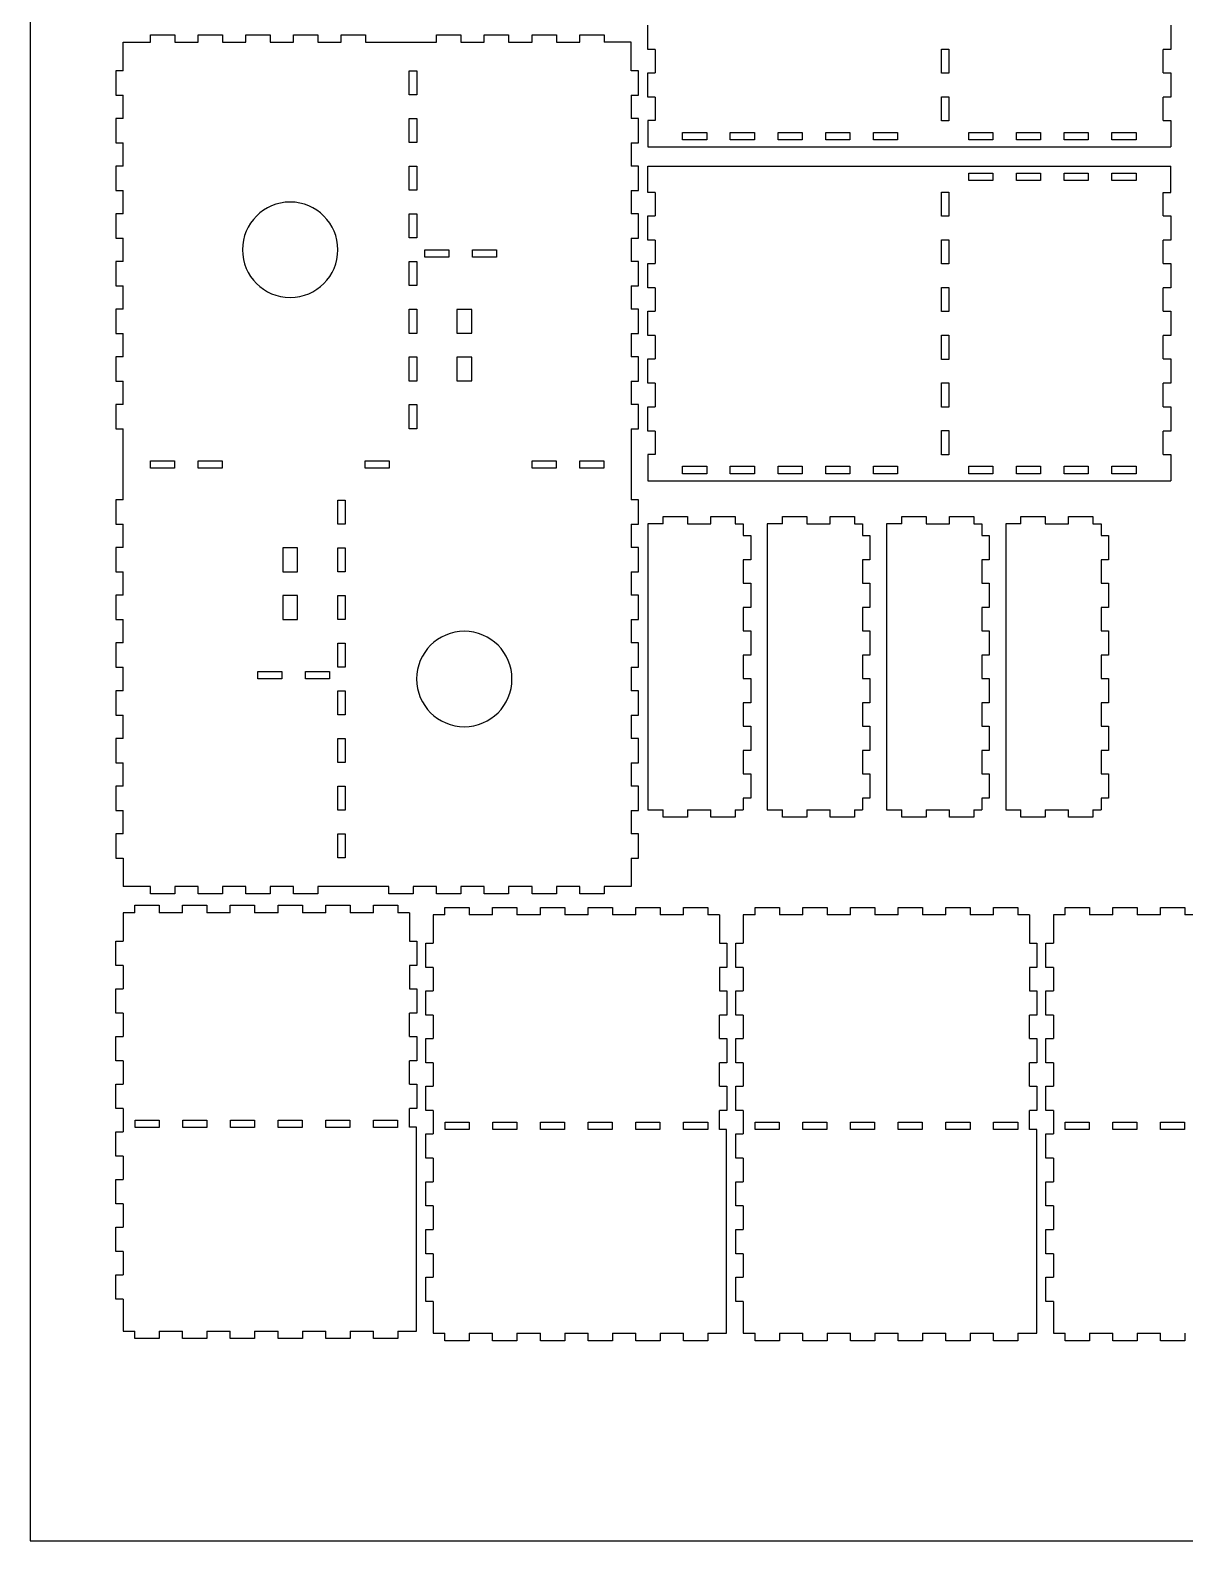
# Model space of a CAD drawing. Header units: millimetres. Extents: x -699 to 699, y -516 to 516.
# Drawn here: x -699 to -215, y -516 to 117 of the extents above; entities that cross this region are included whole.
import ezdxf

# ---------------------------------------------------------------- set-up
doc = ezdxf.new("R2010")
doc.units = ezdxf.units.MM
doc.layers.get('0').update_dxf_attribs({"lineweight": 25, "true_color": 0xffffff})
doc.layers.add('layer 1', color=1, linetype='Continuous', lineweight=25, true_color=0xff0000)

msp = doc.modelspace()

# ---------------------------------------------------------------- linework, layer by layer
for p, q in [((-648.6, 111.9), (-648.6, 115)), ((-648.6, 115), (-638.4, 115)), ((-638.4, 115), (-638.4, 111.9)), ((-628.6, 111.9), (-628.6, 115)), ((-628.6, 115), (-618.4, 115)), ((-618.4, 115), (-618.4, 111.9)), ((-608.6, 111.9), (-608.6, 115)), ((-608.6, 115), (-598.4, 115)), ((-598.4, 115), (-598.4, 111.9)), ((-588.6, 111.9), (-588.6, 115)), ((-588.6, 115), (-578.4, 115)), ((-578.4, 115), (-578.4, 111.9)), ((-568.6, 111.9), (-568.6, 115)), ((-568.6, 115), (-558.4, 115)), ((-558.4, 115), (-558.4, 111.9)), ((-528.6, 111.9), (-528.6, 115)), ((-528.6, 115), (-518.4, 115)), ((-518.4, 115), (-518.4, 111.9)), ((-508.6, 111.9), (-508.6, 115)), ((-508.6, 115), (-498.4, 115)), ((-498.4, 115), (-498.4, 111.9)), ((-488.6, 111.9), (-488.6, 115)), ((-488.6, 115), (-478.4, 115)), ((-478.4, 115), (-478.4, 111.9)), ((-468.6, 111.9), (-468.6, 115)), ((-468.6, 115), (-458.4, 115)), ((-458.4, 115), (-458.4, 111.9)), ((-440, 108.9), (-440, 119.1)), ((-220.8, 119.1), (-220.8, 108.9)), ((-660, 111.9), (-648.6, 111.9)), ((-660, 100), (-660, 111.9)), ((-638.4, 111.9), (-628.6, 111.9)), ((-618.4, 111.9), (-608.6, 111.9)), ((-598.4, 111.9), (-588.6, 111.9)), ((-578.4, 111.9), (-568.6, 111.9)), ((-558.4, 111.9), (-528.6, 111.9)), ((-518.4, 111.9), (-508.6, 111.9)), ((-498.4, 111.9), (-488.6, 111.9)), ((-478.4, 111.9), (-468.6, 111.9)), ((-447, 111.9), (-458.4, 111.9)), ((-447, 100), (-447, 111.9)), ((-436.9, 108.9), (-440, 108.9)), ((-436.9, 108.9), (-436.9, 99.1)), ((-316.95, 109.05), (-313.85, 109.05)), ((-316.95, 98.95), (-316.95, 109.05)), ((-313.85, 109.05), (-313.85, 98.95)), ((-220.8, 108.9), (-223.9, 108.9)), ((-223.9, 99.1), (-223.9, 108.9)), ((-660, 100), (-663.1, 100)), ((-663.1, 100), (-663.1, 89.8)), ((-540.05, 89.85), (-540.05, 99.95)), ((-540.05, 99.95), (-536.95, 99.95)), ((-536.95, 99.95), (-536.95, 89.85)), ((-443.9, 100), (-447, 100)), ((-443.9, 89.8), (-443.9, 100)), ((-440, 88.9), (-440, 99.1)), ((-440, 99.1), (-436.9, 99.1)), ((-313.85, 98.95), (-316.95, 98.95)), ((-223.9, 99.1), (-220.8, 99.1)), ((-220.8, 99.1), (-220.8, 88.9)), ((-663.1, 89.8), (-660, 89.8)), ((-660, 80), (-660, 89.8)), ((-536.95, 89.85), (-540.05, 89.85)), ((-447, 89.8), (-443.9, 89.8)), ((-447, 89.8), (-447, 80)), ((-436.9, 88.9), (-440, 88.9)), ((-436.9, 88.9), (-436.9, 79.1)), ((-316.95, 89.05), (-313.85, 89.05)), ((-316.95, 78.95), (-316.95, 89.05)), ((-313.85, 89.05), (-313.85, 78.95)), ((-220.8, 88.9), (-223.9, 88.9)), ((-223.9, 79.1), (-223.9, 88.9)), ((-660, 80), (-663.1, 80)), ((-663.1, 80), (-663.1, 69.8)), ((-540.05, 69.85), (-540.05, 79.95)), ((-540.05, 79.95), (-536.95, 79.95)), ((-536.95, 79.95), (-536.95, 69.85)), ((-443.9, 80), (-447, 80)), ((-443.9, 69.8), (-443.9, 80)), ((-436.9, 79.1), (-440, 79.1)), ((-440, 79.1), (-440, 68)), ((-313.85, 78.95), (-316.95, 78.95)), ((-223.9, 79.1), (-220.8, 79.1)), ((-220.8, 79.1), (-220.8, 68)), ((-663.1, 69.8), (-660, 69.8)), ((-660, 60), (-660, 69.8)), ((-536.95, 69.85), (-540.05, 69.85)), ((-447, 69.8), (-443.9, 69.8)), ((-447, 69.8), (-447, 60)), ((-425.45, 71), (-425.45, 74.1)), ((-425.45, 74.1), (-415.35, 74.1)), ((-415.35, 71), (-425.45, 71)), ((-415.35, 74.1), (-415.35, 71)), ((-405.45, 71), (-405.45, 74.1)), ((-405.45, 74.1), (-395.35, 74.1)), ((-395.35, 71), (-405.45, 71)), ((-395.35, 74.1), (-395.35, 71)), ((-385.45, 71), (-385.45, 74.1)), ((-385.45, 74.1), (-375.35, 74.1)), ((-375.35, 71), (-385.45, 71)), ((-375.35, 74.1), (-375.35, 71)), ((-365.45, 71), (-365.45, 74.1)), ((-365.45, 74.1), (-355.35, 74.1)), ((-355.35, 71), (-365.45, 71)), ((-355.35, 74.1), (-355.35, 71)), ((-345.45, 71), (-345.45, 74.1)), ((-345.45, 74.1), (-335.35, 74.1)), ((-335.35, 71), (-345.45, 71)), ((-335.35, 74.1), (-335.35, 71)), ((-305.45, 71), (-305.45, 74.1)), ((-305.45, 74.1), (-295.35, 74.1)), ((-295.35, 71), (-305.45, 71)), ((-295.35, 74.1), (-295.35, 71)), ((-285.45, 71), (-285.45, 74.1)), ((-285.45, 74.1), (-275.35, 74.1)), ((-275.35, 71), (-285.45, 71)), ((-275.35, 74.1), (-275.35, 71)), ((-265.45, 71), (-265.45, 74.1)), ((-265.45, 74.1), (-255.35, 74.1)), ((-255.35, 71), (-265.45, 71)), ((-255.35, 74.1), (-255.35, 71)), ((-245.45, 71), (-245.45, 74.1)), ((-245.45, 74.1), (-235.35, 74.1)), ((-235.35, 71), (-245.45, 71)), ((-235.35, 74.1), (-235.35, 71)), ((-440, 68), (-220.8, 68)), ((-660, 60), (-663.1, 60)), ((-663.1, 60), (-663.1, 49.8)), ((-540.05, 49.85), (-540.05, 59.95)), ((-540.05, 59.95), (-536.95, 59.95)), ((-536.95, 59.95), (-536.95, 49.85)), ((-443.9, 60), (-447, 60)), ((-443.9, 49.8), (-443.9, 60)), ((-440, 48.9), (-440, 60)), ((-440, 60), (-220.8, 60)), ((-220.8, 48.9), (-220.8, 60)), ((-305.45, 53.9), (-305.45, 57)), ((-305.45, 57), (-295.35, 57)), ((-295.35, 53.9), (-305.45, 53.9)), ((-295.35, 57), (-295.35, 53.9)), ((-285.45, 53.9), (-285.45, 57)), ((-285.45, 57), (-275.35, 57)), ((-275.35, 53.9), (-285.45, 53.9)), ((-275.35, 57), (-275.35, 53.9)), ((-265.45, 53.9), (-265.45, 57)), ((-265.45, 57), (-255.35, 57)), ((-255.35, 53.9), (-265.45, 53.9)), ((-255.35, 57), (-255.35, 53.9)), ((-245.45, 53.9), (-245.45, 57)), ((-245.45, 57), (-235.35, 57)), ((-235.35, 53.9), (-245.45, 53.9)), ((-235.35, 57), (-235.35, 53.9)), ((-663.1, 49.8), (-660, 49.8)), ((-660, 40), (-660, 49.8)), ((-536.95, 49.85), (-540.05, 49.85)), ((-447, 49.8), (-443.9, 49.8)), ((-447, 49.8), (-447, 40)), ((-436.9, 48.9), (-440, 48.9)), ((-436.9, 48.9), (-436.9, 39.1)), ((-316.95, 49.05), (-313.85, 49.05)), ((-316.95, 38.95), (-316.95, 49.05)), ((-313.85, 49.05), (-313.85, 38.95)), ((-223.9, 48.9), (-220.8, 48.9)), ((-223.9, 39.1), (-223.9, 48.9)), ((-660, 40), (-663.1, 40)), ((-663.1, 40), (-663.1, 29.8)), ((-540.05, 29.85), (-540.05, 39.95)), ((-540.05, 39.95), (-536.95, 39.95)), ((-536.95, 39.95), (-536.95, 29.85)), ((-443.9, 40), (-447, 40)), ((-443.9, 29.8), (-443.9, 40)), ((-440, 28.9), (-440, 39.1)), ((-440, 39.1), (-436.9, 39.1)), ((-313.85, 38.95), (-316.95, 38.95)), ((-223.9, 39.1), (-220.8, 39.1)), ((-220.8, 39.1), (-220.8, 28.9)), ((-663.1, 29.8), (-660, 29.8)), ((-660, 20), (-660, 29.8)), ((-536.95, 29.85), (-540.05, 29.85)), ((-447, 29.8), (-443.9, 29.8)), ((-447, 29.8), (-447, 20)), ((-436.9, 28.9), (-440, 28.9)), ((-436.9, 28.9), (-436.9, 19.1)), ((-316.95, 29.05), (-313.85, 29.05)), ((-316.95, 18.95), (-316.95, 29.05)), ((-313.85, 29.05), (-313.85, 18.95)), ((-220.8, 28.9), (-223.9, 28.9)), ((-223.9, 19.1), (-223.9, 28.9)), ((-660, 20), (-663.1, 20)), ((-663.1, 20), (-663.1, 9.8)), ((-540.05, 9.85), (-540.05, 19.95)), ((-540.05, 19.95), (-536.95, 19.95)), ((-536.95, 19.95), (-536.95, 9.85)), ((-533.55, 21.8), (-533.55, 24.9)), ((-533.55, 24.9), (-523.45, 24.9)), ((-523.45, 21.8), (-533.55, 21.8)), ((-523.45, 24.9), (-523.45, 21.8)), ((-513.55, 21.8), (-513.55, 24.9)), ((-513.55, 24.9), (-503.45, 24.9)), ((-503.45, 21.8), (-513.55, 21.8)), ((-503.45, 24.9), (-503.45, 21.8)), ((-443.9, 20), (-447, 20)), ((-443.9, 9.8), (-443.9, 20)), ((-440, 8.9), (-440, 19.1)), ((-440, 19.1), (-436.9, 19.1)), ((-223.9, 19.1), (-220.8, 19.1)), ((-220.8, 19.1), (-220.8, 8.9)), ((-313.85, 18.95), (-316.95, 18.95)), ((-663.1, 9.8), (-660, 9.8)), ((-660, 0), (-660, 9.8)), ((-536.95, 9.85), (-540.05, 9.85)), ((-447, 9.8), (-443.9, 9.8)), ((-447, 9.8), (-447, 0)), ((-436.9, 8.9), (-440, 8.9)), ((-436.9, 8.9), (-436.9, -0.9)), ((-316.95, 9.05), (-313.85, 9.05)), ((-316.95, -1.05), (-316.95, 9.05)), ((-313.85, 9.05), (-313.85, -1.05)), ((-220.8, 8.9), (-223.9, 8.9)), ((-223.9, -0.9), (-223.9, 8.9)), ((-660, 0), (-663.1, 0)), ((-663.1, 0), (-663.1, -10.2)), ((-443.9, 0), (-447, 0)), ((-443.9, -10.2), (-443.9, 0)), ((-540.05, -10.15), (-540.05, -0.05)), ((-540.05, -0.05), (-536.95, -0.05)), ((-536.95, -0.05), (-536.95, -10.15)), ((-513.9, -0.1), (-520.1, -0.1)), ((-520.1, -0.1), (-520.1, -10.1)), ((-513.9, -10.1), (-513.9, -0.1)), ((-440, -11.1), (-440, -0.9)), ((-440, -0.9), (-436.9, -0.9)), ((-313.85, -1.05), (-316.95, -1.05)), ((-223.9, -0.9), (-220.8, -0.9)), ((-220.8, -0.9), (-220.8, -11.1)), ((-663.1, -10.2), (-660, -10.2)), ((-660, -20), (-660, -10.2)), ((-536.95, -10.15), (-540.05, -10.15)), ((-520.1, -10.1), (-513.9, -10.1)), ((-447, -10.2), (-443.9, -10.2)), ((-447, -10.2), (-447, -20)), ((-436.9, -11.1), (-440, -11.1)), ((-436.9, -11.1), (-436.9, -20.9)), ((-316.95, -10.95), (-313.85, -10.95)), ((-316.95, -21.05), (-316.95, -10.95)), ((-313.85, -10.95), (-313.85, -21.05)), ((-220.8, -11.1), (-223.9, -11.1)), ((-223.9, -20.9), (-223.9, -11.1)), ((-660, -20), (-663.1, -20)), ((-663.1, -20), (-663.1, -30.2)), ((-540.05, -30.15), (-540.05, -20.05)), ((-540.05, -20.05), (-536.95, -20.05)), ((-536.95, -20.05), (-536.95, -30.15)), ((-513.9, -20.1), (-520.1, -20.1)), ((-520.1, -20.1), (-520.1, -30.1)), ((-513.9, -30.1), (-513.9, -20.1)), ((-443.9, -20), (-447, -20)), ((-443.9, -30.2), (-443.9, -20)), ((-440, -31.1), (-440, -20.9)), ((-440, -20.9), (-436.9, -20.9)), ((-313.85, -21.05), (-316.95, -21.05)), ((-223.9, -20.9), (-220.8, -20.9)), ((-220.8, -20.9), (-220.8, -31.1)), ((-663.1, -30.2), (-660, -30.2)), ((-660, -40), (-660, -30.2)), ((-536.95, -30.15), (-540.05, -30.15)), ((-520.1, -30.1), (-513.9, -30.1)), ((-447, -30.2), (-443.9, -30.2)), ((-447, -30.2), (-447, -40)), ((-436.9, -31.1), (-440, -31.1)), ((-436.9, -31.1), (-436.9, -40.9)), ((-316.95, -30.95), (-313.85, -30.95)), ((-316.95, -41.05), (-316.95, -30.95)), ((-313.85, -30.95), (-313.85, -41.05)), ((-220.8, -31.1), (-223.9, -31.1)), ((-223.9, -40.9), (-223.9, -31.1)), ((-660, -40), (-663.1, -40)), ((-663.1, -40), (-663.1, -50.2)), ((-540.05, -50.15), (-540.05, -40.05)), ((-540.05, -40.05), (-536.95, -40.05)), ((-536.95, -40.05), (-536.95, -50.15)), ((-443.9, -40), (-447, -40)), ((-443.9, -50.2), (-443.9, -40)), ((-440, -51.1), (-440, -40.9)), ((-440, -40.9), (-436.9, -40.9)), ((-313.85, -41.05), (-316.95, -41.05)), ((-223.9, -40.9), (-220.8, -40.9)), ((-220.8, -40.9), (-220.8, -51.1)), ((-663.1, -50.2), (-660, -50.2)), ((-660, -80), (-660, -50.2)), ((-536.95, -50.15), (-540.05, -50.15)), ((-447, -50.2), (-443.9, -50.2)), ((-447, -50.2), (-447, -80)), ((-436.9, -51.1), (-440, -51.1)), ((-436.9, -51.1), (-436.9, -60.9)), ((-316.95, -50.95), (-313.85, -50.95)), ((-316.95, -61.05), (-316.95, -50.95)), ((-313.85, -50.95), (-313.85, -61.05)), ((-220.8, -51.1), (-223.9, -51.1)), ((-223.9, -60.9), (-223.9, -51.1)), ((-436.9, -60.9), (-440, -60.9)), ((-440, -60.9), (-440, -72)), ((-313.85, -61.05), (-316.95, -61.05)), ((-223.9, -60.9), (-220.8, -60.9)), ((-220.8, -60.9), (-220.8, -72)), ((-648.55, -66.65), (-648.55, -63.55)), ((-648.55, -63.55), (-638.45, -63.55)), ((-638.45, -66.65), (-648.55, -66.65)), ((-638.45, -63.55), (-638.45, -66.65)), ((-628.55, -66.65), (-628.55, -63.55)), ((-628.55, -63.55), (-618.45, -63.55)), ((-618.45, -66.65), (-628.55, -66.65)), ((-618.45, -63.55), (-618.45, -66.65)), ((-558.55, -66.65), (-558.55, -63.55)), ((-558.55, -63.55), (-548.45, -63.55)), ((-548.45, -66.65), (-558.55, -66.65)), ((-548.45, -63.55), (-548.45, -66.65)), ((-488.55, -66.65), (-488.55, -63.55)), ((-488.55, -63.55), (-478.45, -63.55)), ((-478.45, -66.65), (-488.55, -66.65)), ((-478.45, -63.55), (-478.45, -66.65)), ((-468.55, -66.65), (-468.55, -63.55)), ((-468.55, -63.55), (-458.45, -63.55)), ((-458.45, -66.65), (-468.55, -66.65)), ((-458.45, -63.55), (-458.45, -66.65)), ((-425.45, -69), (-425.45, -65.9)), ((-425.45, -65.9), (-415.35, -65.9)), ((-415.35, -69), (-425.45, -69)), ((-415.35, -65.9), (-415.35, -69)), ((-405.45, -69), (-405.45, -65.9)), ((-405.45, -65.9), (-395.35, -65.9)), ((-395.35, -69), (-405.45, -69)), ((-395.35, -65.9), (-395.35, -69)), ((-385.45, -69), (-385.45, -65.9)), ((-385.45, -65.9), (-375.35, -65.9)), ((-375.35, -69), (-385.45, -69)), ((-375.35, -65.9), (-375.35, -69)), ((-365.45, -69), (-365.45, -65.9)), ((-365.45, -65.9), (-355.35, -65.9)), ((-355.35, -69), (-365.45, -69)), ((-355.35, -65.9), (-355.35, -69)), ((-345.45, -69), (-345.45, -65.9)), ((-345.45, -65.9), (-335.35, -65.9)), ((-335.35, -69), (-345.45, -69)), ((-335.35, -65.9), (-335.35, -69)), ((-305.45, -69), (-305.45, -65.9)), ((-305.45, -65.9), (-295.35, -65.9)), ((-295.35, -69), (-305.45, -69)), ((-295.35, -65.9), (-295.35, -69)), ((-285.45, -69), (-285.45, -65.9)), ((-285.45, -65.9), (-275.35, -65.9)), ((-275.35, -69), (-285.45, -69)), ((-275.35, -65.9), (-275.35, -69)), ((-265.45, -69), (-265.45, -65.9)), ((-265.45, -65.9), (-255.35, -65.9)), ((-255.35, -69), (-265.45, -69)), ((-255.35, -65.9), (-255.35, -69)), ((-245.45, -69), (-245.45, -65.9)), ((-245.45, -65.9), (-235.35, -65.9)), ((-235.35, -69), (-245.45, -69)), ((-235.35, -65.9), (-235.35, -69)), ((-440, -72), (-220.8, -72)), ((-660, -80), (-663.1, -80)), ((-663.1, -80), (-663.1, -90.2)), ((-570.05, -80.05), (-566.95, -80.05)), ((-570.05, -90.15), (-570.05, -80.05)), ((-566.95, -80.05), (-566.95, -90.15)), ((-443.9, -80), (-447, -80)), ((-443.9, -90.2), (-443.9, -80)), ((-433.6, -90), (-433.6, -86.9)), ((-433.6, -86.9), (-423.4, -86.9)), ((-423.4, -86.9), (-423.4, -90)), ((-413.6, -90), (-413.6, -86.9)), ((-413.6, -86.9), (-403.4, -86.9)), ((-403.4, -86.9), (-403.4, -90)), ((-383.6, -90), (-383.6, -86.9)), ((-383.6, -86.9), (-373.4, -86.9)), ((-373.4, -86.9), (-373.4, -90)), ((-363.6, -90), (-363.6, -86.9)), ((-363.6, -86.9), (-353.4, -86.9)), ((-353.4, -86.9), (-353.4, -90)), ((-333.6, -90), (-333.6, -86.9)), ((-333.6, -86.9), (-323.4, -86.9)), ((-323.4, -86.9), (-323.4, -90)), ((-313.6, -90), (-313.6, -86.9)), ((-313.6, -86.9), (-303.4, -86.9)), ((-303.4, -86.9), (-303.4, -90)), ((-283.6, -90), (-283.6, -86.9)), ((-283.6, -86.9), (-273.4, -86.9)), ((-273.4, -86.9), (-273.4, -90)), ((-263.6, -90), (-263.6, -86.9)), ((-263.6, -86.9), (-253.4, -86.9)), ((-253.4, -86.9), (-253.4, -90)), ((-663.1, -90.2), (-660, -90.2)), ((-660, -100), (-660, -90.2)), ((-566.95, -90.15), (-570.05, -90.15)), ((-447, -90.2), (-443.9, -90.2)), ((-447, -90.2), (-447, -100)), ((-433.6, -90), (-440, -90)), ((-440, -90), (-440, -210)), ((-423.4, -90), (-413.6, -90)), ((-403.4, -90), (-400, -90)), ((-400, -90), (-400, -94.9)), ((-400, -94.9), (-396.9, -94.9)), ((-396.9, -94.9), (-396.9, -105.1)), ((-383.6, -90), (-390, -90)), ((-390, -90), (-390, -210)), ((-373.4, -90), (-363.6, -90)), ((-353.4, -90), (-350, -90)), ((-350, -90), (-350, -94.9)), ((-350, -94.9), (-346.9, -94.9)), ((-346.9, -94.9), (-346.9, -105.1)), ((-333.6, -90), (-340, -90)), ((-340, -90), (-340, -210)), ((-323.4, -90), (-313.6, -90)), ((-303.4, -90), (-300, -90)), ((-300, -90), (-300, -94.9)), ((-300, -94.9), (-296.9, -94.9)), ((-296.9, -94.9), (-296.9, -105.1)), ((-283.6, -90), (-290, -90)), ((-290, -90), (-290, -210)), ((-273.4, -90), (-263.6, -90)), ((-253.4, -90), (-250, -90)), ((-250, -90), (-250, -94.9)), ((-250, -94.9), (-246.9, -94.9)), ((-246.9, -94.9), (-246.9, -105.1)), ((-660, -100), (-663.1, -100)), ((-663.1, -100), (-663.1, -110.2)), ((-586.9, -100.1), (-593.1, -100.1)), ((-593.1, -100.1), (-593.1, -110.1)), ((-586.9, -110.1), (-586.9, -100.1)), ((-570.05, -100.05), (-566.95, -100.05)), ((-570.05, -110.15), (-570.05, -100.05)), ((-566.95, -100.05), (-566.95, -110.15)), ((-443.9, -100), (-447, -100)), ((-443.9, -110.2), (-443.9, -100)), ((-396.9, -105.1), (-400, -105.1)), ((-400, -105.1), (-400, -114.9)), ((-346.9, -105.1), (-350, -105.1)), ((-350, -105.1), (-350, -114.9)), ((-296.9, -105.1), (-300, -105.1)), ((-300, -105.1), (-300, -114.9)), ((-246.9, -105.1), (-250, -105.1)), ((-250, -105.1), (-250, -114.9)), ((-663.1, -110.2), (-660, -110.2)), ((-660, -120), (-660, -110.2)), ((-593.1, -110.1), (-586.9, -110.1)), ((-566.95, -110.15), (-570.05, -110.15)), ((-447, -110.2), (-443.9, -110.2)), ((-447, -110.2), (-447, -120)), ((-660, -120), (-663.1, -120)), ((-663.1, -120), (-663.1, -130.2)), ((-586.9, -120.1), (-593.1, -120.1)), ((-593.1, -120.1), (-593.1, -130.1)), ((-586.9, -130.1), (-586.9, -120.1)), ((-570.05, -120.05), (-566.95, -120.05)), ((-570.05, -130.15), (-570.05, -120.05)), ((-566.95, -120.05), (-566.95, -130.15)), ((-443.9, -120), (-447, -120)), ((-443.9, -130.2), (-443.9, -120)), ((-400, -114.9), (-396.9, -114.9)), ((-396.9, -114.9), (-396.9, -125.1)), ((-350, -114.9), (-346.9, -114.9)), ((-346.9, -114.9), (-346.9, -125.1)), ((-300, -114.9), (-296.9, -114.9)), ((-296.9, -114.9), (-296.9, -125.1)), ((-250, -114.9), (-246.9, -114.9)), ((-246.9, -114.9), (-246.9, -125.1)), ((-396.9, -125.1), (-400, -125.1)), ((-400, -125.1), (-400, -134.9)), ((-346.9, -125.1), (-350, -125.1)), ((-350, -125.1), (-350, -134.9)), ((-296.9, -125.1), (-300, -125.1)), ((-300, -125.1), (-300, -134.9)), ((-246.9, -125.1), (-250, -125.1)), ((-250, -125.1), (-250, -134.9)), ((-663.1, -130.2), (-660, -130.2)), ((-660, -140), (-660, -130.2)), ((-593.1, -130.1), (-586.9, -130.1)), ((-566.95, -130.15), (-570.05, -130.15)), ((-447, -130.2), (-443.9, -130.2)), ((-447, -130.2), (-447, -140)), ((-400, -134.9), (-396.9, -134.9)), ((-396.9, -134.9), (-396.9, -145.1)), ((-350, -134.9), (-346.9, -134.9)), ((-346.9, -134.9), (-346.9, -145.1)), ((-300, -134.9), (-296.9, -134.9)), ((-296.9, -134.9), (-296.9, -145.1)), ((-250, -134.9), (-246.9, -134.9)), ((-246.9, -134.9), (-246.9, -145.1)), ((-660, -140), (-663.1, -140)), ((-663.1, -140), (-663.1, -150.2)), ((-570.05, -140.05), (-566.95, -140.05)), ((-570.05, -150.15), (-570.05, -140.05)), ((-566.95, -140.05), (-566.95, -150.15)), ((-443.9, -140), (-447, -140)), ((-443.9, -150.2), (-443.9, -140)), ((-396.9, -145.1), (-400, -145.1)), ((-400, -145.1), (-400, -154.9)), ((-346.9, -145.1), (-350, -145.1)), ((-350, -145.1), (-350, -154.9)), ((-296.9, -145.1), (-300, -145.1)), ((-300, -145.1), (-300, -154.9)), ((-246.9, -145.1), (-250, -145.1)), ((-250, -145.1), (-250, -154.9)), ((-663.1, -150.2), (-660, -150.2)), ((-660, -160), (-660, -150.2)), ((-603.55, -155.1), (-603.55, -152)), ((-603.55, -152), (-593.45, -152)), ((-593.45, -152), (-593.45, -155.1)), ((-583.55, -155.1), (-583.55, -152)), ((-583.55, -152), (-573.45, -152)), ((-573.45, -152), (-573.45, -155.1)), ((-566.95, -150.15), (-570.05, -150.15)), ((-447, -150.2), (-443.9, -150.2)), ((-447, -150.2), (-447, -160)), ((-593.45, -155.1), (-603.55, -155.1)), ((-573.45, -155.1), (-583.55, -155.1)), ((-400, -154.9), (-396.9, -154.9)), ((-396.9, -154.9), (-396.9, -165.1)), ((-350, -154.9), (-346.9, -154.9)), ((-346.9, -154.9), (-346.9, -165.1)), ((-300, -154.9), (-296.9, -154.9)), ((-296.9, -154.9), (-296.9, -165.1)), ((-250, -154.9), (-246.9, -154.9)), ((-246.9, -154.9), (-246.9, -165.1)), ((-660, -160), (-663.1, -160)), ((-663.1, -160), (-663.1, -170.2)), ((-570.05, -160.05), (-566.95, -160.05)), ((-570.05, -170.15), (-570.05, -160.05)), ((-566.95, -160.05), (-566.95, -170.15)), ((-443.9, -160), (-447, -160)), ((-443.9, -170.2), (-443.9, -160)), ((-663.1, -170.2), (-660, -170.2)), ((-660, -180), (-660, -170.2)), ((-566.95, -170.15), (-570.05, -170.15)), ((-447, -170.2), (-443.9, -170.2)), ((-447, -170.2), (-447, -180)), ((-396.9, -165.1), (-400, -165.1)), ((-400, -165.1), (-400, -174.9)), ((-346.9, -165.1), (-350, -165.1)), ((-350, -165.1), (-350, -174.9)), ((-296.9, -165.1), (-300, -165.1)), ((-300, -165.1), (-300, -174.9)), ((-246.9, -165.1), (-250, -165.1)), ((-250, -165.1), (-250, -174.9)), ((-400, -174.9), (-396.9, -174.9)), ((-396.9, -174.9), (-396.9, -185.1)), ((-350, -174.9), (-346.9, -174.9)), ((-346.9, -174.9), (-346.9, -185.1)), ((-300, -174.9), (-296.9, -174.9)), ((-296.9, -174.9), (-296.9, -185.1)), ((-250, -174.9), (-246.9, -174.9)), ((-246.9, -174.9), (-246.9, -185.1)), ((-660, -180), (-663.1, -180)), ((-663.1, -180), (-663.1, -190.2)), ((-570.05, -180.05), (-566.95, -180.05)), ((-570.05, -190.15), (-570.05, -180.05)), ((-566.95, -180.05), (-566.95, -190.15)), ((-443.9, -180), (-447, -180)), ((-443.9, -190.2), (-443.9, -180)), ((-396.9, -185.1), (-400, -185.1)), ((-400, -185.1), (-400, -194.9)), ((-346.9, -185.1), (-350, -185.1)), ((-350, -185.1), (-350, -194.9)), ((-296.9, -185.1), (-300, -185.1)), ((-300, -185.1), (-300, -194.9)), ((-246.9, -185.1), (-250, -185.1)), ((-250, -185.1), (-250, -194.9)), ((-663.1, -190.2), (-660, -190.2)), ((-660, -200), (-660, -190.2)), ((-566.95, -190.15), (-570.05, -190.15)), ((-447, -190.2), (-443.9, -190.2)), ((-447, -190.2), (-447, -200)), ((-400, -194.9), (-396.9, -194.9)), ((-396.9, -194.9), (-396.9, -205.1)), ((-350, -194.9), (-346.9, -194.9)), ((-346.9, -194.9), (-346.9, -205.1)), ((-300, -194.9), (-296.9, -194.9)), ((-296.9, -194.9), (-296.9, -205.1)), ((-250, -194.9), (-246.9, -194.9)), ((-246.9, -194.9), (-246.9, -205.1)), ((-660, -200), (-663.1, -200)), ((-663.1, -200), (-663.1, -210.2)), ((-570.05, -200.05), (-566.95, -200.05)), ((-570.05, -210.15), (-570.05, -200.05)), ((-566.95, -200.05), (-566.95, -210.15)), ((-443.9, -200), (-447, -200)), ((-443.9, -210.2), (-443.9, -200)), ((-396.9, -205.1), (-400, -205.1)), ((-400, -205.1), (-400, -210)), ((-346.9, -205.1), (-350, -205.1)), ((-350, -205.1), (-350, -210)), ((-296.9, -205.1), (-300, -205.1)), ((-300, -205.1), (-300, -210)), ((-246.9, -205.1), (-250, -205.1)), ((-250, -205.1), (-250, -210)), ((-663.1, -210.2), (-660, -210.2)), ((-660, -220), (-660, -210.2)), ((-566.95, -210.15), (-570.05, -210.15)), ((-447, -210.2), (-443.9, -210.2)), ((-447, -210.2), (-447, -220)), ((-440, -210), (-433.6, -210)), ((-433.6, -213.1), (-433.6, -210)), ((-423.4, -213.1), (-433.6, -213.1)), ((-423.4, -210), (-423.4, -213.1)), ((-423.4, -210), (-413.6, -210)), ((-413.6, -213.1), (-413.6, -210)), ((-403.4, -213.1), (-413.6, -213.1)), ((-403.4, -210), (-403.4, -213.1)), ((-403.4, -210), (-400, -210)), ((-390, -210), (-383.6, -210)), ((-383.6, -213.1), (-383.6, -210)), ((-373.4, -213.1), (-383.6, -213.1)), ((-373.4, -210), (-373.4, -213.1)), ((-373.4, -210), (-363.6, -210)), ((-363.6, -213.1), (-363.6, -210)), ((-353.4, -213.1), (-363.6, -213.1)), ((-353.4, -210), (-353.4, -213.1)), ((-353.4, -210), (-350, -210)), ((-340, -210), (-333.6, -210)), ((-333.6, -213.1), (-333.6, -210)), ((-323.4, -213.1), (-333.6, -213.1)), ((-323.4, -210), (-323.4, -213.1)), ((-323.4, -210), (-313.6, -210)), ((-313.6, -213.1), (-313.6, -210)), ((-303.4, -213.1), (-313.6, -213.1)), ((-303.4, -210), (-303.4, -213.1)), ((-303.4, -210), (-300, -210)), ((-290, -210), (-283.6, -210)), ((-283.6, -213.1), (-283.6, -210)), ((-273.4, -213.1), (-283.6, -213.1)), ((-273.4, -210), (-273.4, -213.1)), ((-273.4, -210), (-263.6, -210)), ((-263.6, -213.1), (-263.6, -210)), ((-253.4, -213.1), (-263.6, -213.1)), ((-253.4, -210), (-253.4, -213.1)), ((-253.4, -210), (-250, -210)), ((-660, -220), (-663.1, -220)), ((-663.1, -220), (-663.1, -230.2)), ((-570.05, -220.05), (-566.95, -220.05)), ((-570.05, -230.15), (-570.05, -220.05)), ((-566.95, -220.05), (-566.95, -230.15)), ((-443.9, -220), (-447, -220)), ((-443.9, -230.2), (-443.9, -220)), ((-663.1, -230.2), (-660, -230.2)), ((-660, -230.2), (-660, -242.1)), ((-566.95, -230.15), (-570.05, -230.15)), ((-447, -230.2), (-443.9, -230.2)), ((-447, -230.2), (-447, -242.1)), ((-648.6, -242.1), (-660, -242.1)), ((-648.6, -245.2), (-648.6, -242.1)), ((-638.4, -245.2), (-648.6, -245.2)), ((-638.4, -242.1), (-638.4, -245.2)), ((-628.6, -242.1), (-638.4, -242.1)), ((-628.6, -245.2), (-628.6, -242.1)), ((-618.4, -245.2), (-628.6, -245.2)), ((-618.4, -242.1), (-618.4, -245.2)), ((-608.6, -242.1), (-618.4, -242.1)), ((-608.6, -245.2), (-608.6, -242.1)), ((-598.4, -245.2), (-608.6, -245.2)), ((-598.4, -242.1), (-598.4, -245.2)), ((-588.6, -242.1), (-598.4, -242.1)), ((-588.6, -245.2), (-588.6, -242.1)), ((-578.4, -245.2), (-588.6, -245.2)), ((-578.4, -242.1), (-578.4, -245.2)), ((-548.6, -242.1), (-578.4, -242.1)), ((-548.6, -245.2), (-548.6, -242.1)), ((-538.4, -245.2), (-548.6, -245.2)), ((-538.4, -242.1), (-538.4, -245.2)), ((-528.6, -242.1), (-538.4, -242.1)), ((-528.6, -245.2), (-528.6, -242.1)), ((-518.4, -245.2), (-528.6, -245.2)), ((-518.4, -242.1), (-518.4, -245.2)), ((-508.6, -242.1), (-518.4, -242.1)), ((-508.6, -245.2), (-508.6, -242.1)), ((-498.4, -245.2), (-508.6, -245.2)), ((-498.4, -242.1), (-498.4, -245.2)), ((-488.6, -242.1), (-498.4, -242.1)), ((-488.6, -245.2), (-488.6, -242.1)), ((-478.4, -245.2), (-488.6, -245.2)), ((-478.4, -242.1), (-478.4, -245.2)), ((-468.6, -242.1), (-478.4, -242.1)), ((-468.6, -245.2), (-468.6, -242.1)), ((-458.4, -245.2), (-468.6, -245.2)), ((-458.4, -242.1), (-458.4, -245.2)), ((-447, -242.1), (-458.4, -242.1)), ((-655.1, -253.1), (-660, -253.1)), ((-660, -253.1), (-660, -265)), ((-655.1, -253.1), (-655.1, -250)), ((-655.1, -250), (-644.9, -250)), ((-644.9, -250), (-644.9, -253.1)), ((-635.1, -253.1), (-644.9, -253.1)), ((-635.1, -253.1), (-635.1, -250)), ((-635.1, -250), (-624.9, -250)), ((-624.9, -250), (-624.9, -253.1)), ((-615.1, -253.1), (-624.9, -253.1)), ((-615.1, -253.1), (-615.1, -250)), ((-615.1, -250), (-604.9, -250)), ((-604.9, -250), (-604.9, -253.1)), ((-595.1, -253.1), (-604.9, -253.1)), ((-595.1, -253.1), (-595.1, -250)), ((-595.1, -250), (-584.9, -250)), ((-584.9, -250), (-584.9, -253.1)), ((-575.1, -253.1), (-584.9, -253.1)), ((-575.1, -253.1), (-575.1, -250)), ((-575.1, -250), (-564.9, -250)), ((-564.9, -250), (-564.9, -253.1)), ((-555.1, -253.1), (-564.9, -253.1)), ((-555.1, -253.1), (-555.1, -250)), ((-555.1, -250), (-544.9, -250)), ((-544.9, -250), (-544.9, -253.1)), ((-540, -253.1), (-544.9, -253.1)), ((-540, -253.1), (-540, -265)), ((-525.1, -254), (-525.1, -250.9)), ((-525.1, -250.9), (-514.9, -250.9)), ((-514.9, -250.9), (-514.9, -254)), ((-505.1, -254), (-505.1, -250.9)), ((-505.1, -250.9), (-494.9, -250.9)), ((-494.9, -250.9), (-494.9, -254)), ((-485.1, -254), (-485.1, -250.9)), ((-485.1, -250.9), (-474.9, -250.9)), ((-474.9, -250.9), (-474.9, -254)), ((-465.1, -254), (-465.1, -250.9)), ((-465.1, -250.9), (-454.9, -250.9)), ((-454.9, -250.9), (-454.9, -254)), ((-445.1, -254), (-445.1, -250.9)), ((-445.1, -250.9), (-434.9, -250.9)), ((-434.9, -250.9), (-434.9, -254)), ((-425.1, -254), (-425.1, -250.9)), ((-425.1, -250.9), (-414.9, -250.9)), ((-414.9, -250.9), (-414.9, -254)), ((-395.1, -254), (-395.1, -250.9)), ((-395.1, -250.9), (-384.9, -250.9)), ((-384.9, -250.9), (-384.9, -254)), ((-375.1, -254), (-375.1, -250.9)), ((-375.1, -250.9), (-364.9, -250.9)), ((-364.9, -250.9), (-364.9, -254)), ((-355.1, -254), (-355.1, -250.9)), ((-355.1, -250.9), (-344.9, -250.9)), ((-344.9, -250.9), (-344.9, -254)), ((-335.1, -254), (-335.1, -250.9)), ((-335.1, -250.9), (-324.9, -250.9)), ((-324.9, -250.9), (-324.9, -254)), ((-315.1, -254), (-315.1, -250.9)), ((-315.1, -250.9), (-304.9, -250.9)), ((-304.9, -250.9), (-304.9, -254)), ((-295.1, -254), (-295.1, -250.9)), ((-295.1, -250.9), (-284.9, -250.9)), ((-284.9, -250.9), (-284.9, -254)), ((-265.1, -254), (-265.1, -250.9)), ((-265.1, -250.9), (-254.9, -250.9)), ((-254.9, -250.9), (-254.9, -254)), ((-245.1, -254), (-245.1, -250.9)), ((-245.1, -250.9), (-234.9, -250.9)), ((-234.9, -250.9), (-234.9, -254)), ((-225.1, -254), (-225.1, -250.9)), ((-225.1, -250.9), (-214.9, -250.9)), ((-214.9, -250.9), (-214.9, -254)), ((-525.1, -254), (-530, -254)), ((-530, -254), (-530, -265.9)), ((-505.1, -254), (-514.9, -254)), ((-485.1, -254), (-494.9, -254)), ((-465.1, -254), (-474.9, -254)), ((-445.1, -254), (-454.9, -254)), ((-425.1, -254), (-434.9, -254)), ((-410, -254), (-414.9, -254)), ((-410, -254), (-410, -265.9)), ((-395.1, -254), (-400, -254)), ((-400, -254), (-400, -265.9)), ((-375.1, -254), (-384.9, -254)), ((-355.1, -254), (-364.9, -254)), ((-335.1, -254), (-344.9, -254)), ((-315.1, -254), (-324.9, -254)), ((-295.1, -254), (-304.9, -254)), ((-280, -254), (-284.9, -254)), ((-280, -254), (-280, -265.9)), ((-265.1, -254), (-270, -254)), ((-270, -254), (-270, -265.9)), ((-245.1, -254), (-254.9, -254)), ((-225.1, -254), (-234.9, -254)), ((-205.1, -254), (-214.9, -254)), ((-663.1, -275.2), (-663.1, -265)), ((-663.1, -265), (-660, -265)), ((-540, -265), (-536.9, -265)), ((-536.9, -265), (-536.9, -275.2)), ((-533.1, -276.1), (-533.1, -265.9)), ((-533.1, -265.9), (-530, -265.9)), ((-410, -265.9), (-406.9, -265.9)), ((-406.9, -265.9), (-406.9, -276.1)), ((-403.1, -276.1), (-403.1, -265.9)), ((-403.1, -265.9), (-400, -265.9)), ((-280, -265.9), (-276.9, -265.9)), ((-276.9, -265.9), (-276.9, -276.1)), ((-273.1, -276.1), (-273.1, -265.9)), ((-273.1, -265.9), (-270, -265.9)), ((-660, -275.2), (-663.1, -275.2)), ((-660, -275.2), (-660, -285)), ((-536.9, -275.2), (-540, -275.2)), ((-540, -275.2), (-540, -285)), ((-530, -276.1), (-533.1, -276.1)), ((-530, -276.1), (-530, -285.9)), ((-406.9, -276.1), (-410, -276.1)), ((-410, -276.1), (-410, -285.9)), ((-400, -276.1), (-403.1, -276.1)), ((-400, -276.1), (-400, -285.9)), ((-276.9, -276.1), (-280, -276.1)), ((-280, -276.1), (-280, -285.9)), ((-270, -276.1), (-273.1, -276.1)), ((-270, -276.1), (-270, -285.9)), ((-663.1, -295.2), (-663.1, -285)), ((-663.1, -285), (-660, -285)), ((-540, -285), (-536.9, -285)), ((-536.9, -285), (-536.9, -295.2)), ((-533.1, -296.1), (-533.1, -285.9)), ((-533.1, -285.9), (-530, -285.9)), ((-410, -285.9), (-406.9, -285.9)), ((-406.9, -285.9), (-406.9, -296.1)), ((-403.1, -296.1), (-403.1, -285.9)), ((-403.1, -285.9), (-400, -285.9)), ((-280, -285.9), (-276.9, -285.9)), ((-276.9, -285.9), (-276.9, -296.1)), ((-273.1, -296.1), (-273.1, -285.9)), ((-273.1, -285.9), (-270, -285.9)), ((-660, -295.2), (-663.1, -295.2)), ((-660, -295.2), (-660, -305)), ((-536.9, -295.2), (-540, -295.2)), ((-540, -305), (-540, -295.2)), ((-530, -296.1), (-533.1, -296.1)), ((-530, -296.1), (-530, -305.9)), ((-406.9, -296.1), (-410, -296.1)), ((-410, -305.9), (-410, -296.1)), ((-400, -296.1), (-403.1, -296.1)), ((-400, -296.1), (-400, -305.9)), ((-276.9, -296.1), (-280, -296.1)), ((-280, -305.9), (-280, -296.1)), ((-270, -296.1), (-273.1, -296.1)), ((-270, -296.1), (-270, -305.9)), ((-663.1, -315.2), (-663.1, -305)), ((-663.1, -305), (-660, -305)), ((-540, -305), (-536.9, -305)), ((-536.9, -305), (-536.9, -315.2)), ((-533.1, -316.1), (-533.1, -305.9)), ((-533.1, -305.9), (-530, -305.9)), ((-410, -305.9), (-406.9, -305.9)), ((-406.9, -305.9), (-406.9, -316.1)), ((-403.1, -316.1), (-403.1, -305.9)), ((-403.1, -305.9), (-400, -305.9)), ((-280, -305.9), (-276.9, -305.9)), ((-276.9, -305.9), (-276.9, -316.1)), ((-273.1, -316.1), (-273.1, -305.9)), ((-273.1, -305.9), (-270, -305.9)), ((-660, -315.2), (-663.1, -315.2)), ((-660, -315.2), (-660, -325)), ((-536.9, -315.2), (-540, -315.2)), ((-540, -325), (-540, -315.2)), ((-530, -316.1), (-533.1, -316.1)), ((-530, -316.1), (-530, -325.9)), ((-406.9, -316.1), (-410, -316.1)), ((-410, -325.9), (-410, -316.1)), ((-400, -316.1), (-403.1, -316.1)), ((-400, -316.1), (-400, -325.9)), ((-276.9, -316.1), (-280, -316.1)), ((-280, -325.9), (-280, -316.1)), ((-270, -316.1), (-273.1, -316.1)), ((-270, -316.1), (-270, -325.9)), ((-663.1, -335.2), (-663.1, -325)), ((-663.1, -325), (-660, -325)), ((-540, -325), (-536.9, -325)), ((-536.9, -325), (-536.9, -335.2)), ((-533.1, -336.1), (-533.1, -325.9)), ((-533.1, -325.9), (-530, -325.9)), ((-410, -325.9), (-406.9, -325.9)), ((-406.9, -325.9), (-406.9, -336.1)), ((-403.1, -336.1), (-403.1, -325.9)), ((-403.1, -325.9), (-400, -325.9)), ((-280, -325.9), (-276.9, -325.9)), ((-276.9, -325.9), (-276.9, -336.1)), ((-273.1, -336.1), (-273.1, -325.9)), ((-273.1, -325.9), (-270, -325.9)), ((-660, -335.2), (-663.1, -335.2)), ((-660, -335.2), (-660, -345)), ((-536.9, -335.2), (-540, -335.2)), ((-540, -343.1), (-540, -335.2)), ((-655.05, -343.15), (-655.05, -340.05)), ((-655.05, -340.05), (-644.95, -340.05)), ((-644.95, -340.05), (-644.95, -343.15)), ((-635.05, -343.15), (-635.05, -340.05)), ((-635.05, -340.05), (-624.95, -340.05)), ((-624.95, -340.05), (-624.95, -343.15)), ((-615.05, -343.15), (-615.05, -340.05)), ((-615.05, -340.05), (-604.95, -340.05)), ((-604.95, -340.05), (-604.95, -343.15)), ((-595.05, -343.15), (-595.05, -340.05)), ((-595.05, -340.05), (-584.95, -340.05)), ((-584.95, -340.05), (-584.95, -343.15)), ((-575.05, -343.15), (-575.05, -340.05)), ((-575.05, -340.05), (-564.95, -340.05)), ((-564.95, -340.05), (-564.95, -343.15)), ((-555.05, -343.15), (-555.05, -340.05)), ((-555.05, -340.05), (-544.95, -340.05)), ((-544.95, -340.05), (-544.95, -343.15)), ((-530, -336.1), (-533.1, -336.1)), ((-530, -336.1), (-530, -345.9)), ((-525.05, -344.05), (-525.05, -340.95)), ((-525.05, -340.95), (-514.95, -340.95)), ((-514.95, -340.95), (-514.95, -344.05)), ((-505.05, -344.05), (-505.05, -340.95)), ((-505.05, -340.95), (-494.95, -340.95)), ((-494.95, -340.95), (-494.95, -344.05)), ((-485.05, -344.05), (-485.05, -340.95)), ((-485.05, -340.95), (-474.95, -340.95)), ((-474.95, -340.95), (-474.95, -344.05)), ((-465.05, -344.05), (-465.05, -340.95)), ((-465.05, -340.95), (-454.95, -340.95)), ((-454.95, -340.95), (-454.95, -344.05)), ((-445.05, -344.05), (-445.05, -340.95)), ((-445.05, -340.95), (-434.95, -340.95)), ((-434.95, -340.95), (-434.95, -344.05)), ((-425.05, -344.05), (-425.05, -340.95)), ((-425.05, -340.95), (-414.95, -340.95)), ((-414.95, -340.95), (-414.95, -344.05)), ((-406.9, -336.1), (-410, -336.1)), ((-410, -344), (-410, -336.1)), ((-400, -336.1), (-403.1, -336.1)), ((-400, -336.1), (-400, -345.9)), ((-395.05, -344.05), (-395.05, -340.95)), ((-395.05, -340.95), (-384.95, -340.95)), ((-384.95, -340.95), (-384.95, -344.05)), ((-375.05, -344.05), (-375.05, -340.95)), ((-375.05, -340.95), (-364.95, -340.95)), ((-364.95, -340.95), (-364.95, -344.05)), ((-355.05, -344.05), (-355.05, -340.95)), ((-355.05, -340.95), (-344.95, -340.95)), ((-344.95, -340.95), (-344.95, -344.05)), ((-335.05, -344.05), (-335.05, -340.95)), ((-335.05, -340.95), (-324.95, -340.95)), ((-324.95, -340.95), (-324.95, -344.05)), ((-315.05, -344.05), (-315.05, -340.95)), ((-315.05, -340.95), (-304.95, -340.95)), ((-304.95, -340.95), (-304.95, -344.05)), ((-295.05, -344.05), (-295.05, -340.95)), ((-295.05, -340.95), (-284.95, -340.95)), ((-284.95, -340.95), (-284.95, -344.05)), ((-276.9, -336.1), (-280, -336.1)), ((-280, -344), (-280, -336.1)), ((-270, -336.1), (-273.1, -336.1)), ((-270, -336.1), (-270, -345.9)), ((-265.05, -344.05), (-265.05, -340.95)), ((-265.05, -340.95), (-254.95, -340.95)), ((-254.95, -340.95), (-254.95, -344.05)), ((-245.05, -344.05), (-245.05, -340.95)), ((-245.05, -340.95), (-234.95, -340.95)), ((-234.95, -340.95), (-234.95, -344.05)), ((-225.05, -344.05), (-225.05, -340.95)), ((-225.05, -340.95), (-214.95, -340.95)), ((-214.95, -340.95), (-214.95, -344.05)), ((-663.1, -355.2), (-663.1, -345)), ((-663.1, -345), (-660, -345)), ((-644.95, -343.15), (-655.05, -343.15)), ((-624.95, -343.15), (-635.05, -343.15)), ((-604.95, -343.15), (-615.05, -343.15)), ((-584.95, -343.15), (-595.05, -343.15)), ((-564.95, -343.15), (-575.05, -343.15)), ((-544.95, -343.15), (-555.05, -343.15)), ((-537, -343.1), (-540, -343.1)), ((-537, -428.6), (-537, -343.1)), ((-533.1, -356.1), (-533.1, -345.9)), ((-533.1, -345.9), (-530, -345.9)), ((-514.95, -344.05), (-525.05, -344.05)), ((-494.95, -344.05), (-505.05, -344.05)), ((-474.95, -344.05), (-485.05, -344.05)), ((-454.95, -344.05), (-465.05, -344.05)), ((-434.95, -344.05), (-445.05, -344.05)), ((-414.95, -344.05), (-425.05, -344.05)), ((-407, -344), (-410, -344)), ((-407, -429.5), (-407, -344)), ((-403.1, -356.1), (-403.1, -345.9)), ((-403.1, -345.9), (-400, -345.9)), ((-384.95, -344.05), (-395.05, -344.05)), ((-364.95, -344.05), (-375.05, -344.05)), ((-344.95, -344.05), (-355.05, -344.05)), ((-324.95, -344.05), (-335.05, -344.05)), ((-304.95, -344.05), (-315.05, -344.05)), ((-284.95, -344.05), (-295.05, -344.05)), ((-277, -344), (-280, -344)), ((-277, -429.5), (-277, -344)), ((-273.1, -356.1), (-273.1, -345.9)), ((-273.1, -345.9), (-270, -345.9)), ((-254.95, -344.05), (-265.05, -344.05)), ((-234.95, -344.05), (-245.05, -344.05)), ((-214.95, -344.05), (-225.05, -344.05)), ((-660, -355.2), (-663.1, -355.2)), ((-660, -355.2), (-660, -365)), ((-530, -356.1), (-533.1, -356.1)), ((-530, -356.1), (-530, -365.9)), ((-400, -356.1), (-403.1, -356.1)), ((-400, -356.1), (-400, -365.9)), ((-270, -356.1), (-273.1, -356.1)), ((-270, -356.1), (-270, -365.9)), ((-663.1, -375.2), (-663.1, -365)), ((-663.1, -365), (-660, -365)), ((-533.1, -376.1), (-533.1, -365.9)), ((-533.1, -365.9), (-530, -365.9)), ((-403.1, -376.1), (-403.1, -365.9)), ((-403.1, -365.9), (-400, -365.9)), ((-273.1, -376.1), (-273.1, -365.9)), ((-273.1, -365.9), (-270, -365.9)), ((-660, -375.2), (-663.1, -375.2)), ((-660, -375.2), (-660, -385)), ((-530, -376.1), (-533.1, -376.1)), ((-530, -376.1), (-530, -385.9)), ((-400, -376.1), (-403.1, -376.1)), ((-400, -376.1), (-400, -385.9)), ((-270, -376.1), (-273.1, -376.1)), ((-270, -376.1), (-270, -385.9)), ((-663.1, -395.2), (-663.1, -385)), ((-663.1, -385), (-660, -385)), ((-533.1, -396.1), (-533.1, -385.9)), ((-533.1, -385.9), (-530, -385.9)), ((-403.1, -396.1), (-403.1, -385.9)), ((-403.1, -385.9), (-400, -385.9)), ((-273.1, -396.1), (-273.1, -385.9)), ((-273.1, -385.9), (-270, -385.9)), ((-660, -395.2), (-663.1, -395.2)), ((-660, -395.2), (-660, -405)), ((-530, -396.1), (-533.1, -396.1)), ((-530, -396.1), (-530, -405.9)), ((-400, -396.1), (-403.1, -396.1)), ((-400, -396.1), (-400, -405.9)), ((-270, -396.1), (-273.1, -396.1)), ((-270, -396.1), (-270, -405.9)), ((-663.1, -415.2), (-663.1, -405)), ((-663.1, -405), (-660, -405)), ((-533.1, -416.1), (-533.1, -405.9)), ((-533.1, -405.9), (-530, -405.9)), ((-403.1, -416.1), (-403.1, -405.9)), ((-403.1, -405.9), (-400, -405.9)), ((-273.1, -416.1), (-273.1, -405.9)), ((-273.1, -405.9), (-270, -405.9)), ((-660, -415.2), (-663.1, -415.2)), ((-660, -415.2), (-660, -428.6)), ((-530, -416.1), (-533.1, -416.1)), ((-530, -416.1), (-530, -429.5)), ((-400, -416.1), (-403.1, -416.1)), ((-400, -416.1), (-400, -429.5)), ((-270, -416.1), (-273.1, -416.1)), ((-270, -416.1), (-270, -429.5)), ((-660, -428.6), (-655.1, -428.6)), ((-655.1, -431.7), (-655.1, -428.6)), ((-644.9, -428.6), (-644.9, -431.7)), ((-644.9, -428.6), (-635.1, -428.6)), ((-635.1, -431.7), (-635.1, -428.6)), ((-624.9, -428.6), (-624.9, -431.7)), ((-624.9, -428.6), (-615.1, -428.6)), ((-615.1, -431.7), (-615.1, -428.6)), ((-604.9, -428.6), (-604.9, -431.7)), ((-604.9, -428.6), (-595.1, -428.6)), ((-595.1, -431.7), (-595.1, -428.6)), ((-584.9, -428.6), (-584.9, -431.7)), ((-584.9, -428.6), (-575.1, -428.6)), ((-575.1, -431.7), (-575.1, -428.6)), ((-564.9, -428.6), (-564.9, -431.7)), ((-564.9, -428.6), (-555.1, -428.6)), ((-555.1, -431.7), (-555.1, -428.6)), ((-544.9, -428.6), (-544.9, -431.7)), ((-544.9, -428.6), (-537, -428.6)), ((-530, -429.5), (-525.1, -429.5)), ((-525.1, -432.6), (-525.1, -429.5)), ((-514.9, -429.5), (-514.9, -432.6)), ((-514.9, -429.5), (-505.1, -429.5)), ((-505.1, -432.6), (-505.1, -429.5)), ((-494.9, -429.5), (-494.9, -432.6)), ((-494.9, -429.5), (-485.1, -429.5)), ((-485.1, -432.6), (-485.1, -429.5)), ((-474.9, -429.5), (-474.9, -432.6)), ((-474.9, -429.5), (-465.1, -429.5)), ((-465.1, -432.6), (-465.1, -429.5)), ((-454.9, -429.5), (-454.9, -432.6)), ((-454.9, -429.5), (-445.1, -429.5)), ((-445.1, -432.6), (-445.1, -429.5)), ((-434.9, -429.5), (-434.9, -432.6)), ((-434.9, -429.5), (-425.1, -429.5)), ((-425.1, -432.6), (-425.1, -429.5)), ((-414.9, -429.5), (-414.9, -432.6)), ((-414.9, -429.5), (-407, -429.5)), ((-400, -429.5), (-395.1, -429.5)), ((-395.1, -432.6), (-395.1, -429.5)), ((-384.9, -429.5), (-384.9, -432.6)), ((-384.9, -429.5), (-375.1, -429.5)), ((-375.1, -432.6), (-375.1, -429.5)), ((-364.9, -429.5), (-364.9, -432.6)), ((-364.9, -429.5), (-355.1, -429.5)), ((-355.1, -432.6), (-355.1, -429.5)), ((-344.9, -429.5), (-344.9, -432.6)), ((-344.9, -429.5), (-335.1, -429.5)), ((-335.1, -432.6), (-335.1, -429.5)), ((-324.9, -429.5), (-324.9, -432.6)), ((-324.9, -429.5), (-315.1, -429.5)), ((-315.1, -432.6), (-315.1, -429.5)), ((-304.9, -429.5), (-304.9, -432.6)), ((-304.9, -429.5), (-295.1, -429.5)), ((-295.1, -432.6), (-295.1, -429.5)), ((-284.9, -429.5), (-284.9, -432.6)), ((-284.9, -429.5), (-277, -429.5)), ((-270, -429.5), (-265.1, -429.5)), ((-265.1, -432.6), (-265.1, -429.5)), ((-254.9, -429.5), (-254.9, -432.6)), ((-254.9, -429.5), (-245.1, -429.5)), ((-245.1, -432.6), (-245.1, -429.5)), ((-234.9, -429.5), (-234.9, -432.6)), ((-234.9, -429.5), (-225.1, -429.5)), ((-225.1, -432.6), (-225.1, -429.5)), ((-214.9, -429.5), (-214.9, -432.6)), ((-644.9, -431.7), (-655.1, -431.7)), ((-624.9, -431.7), (-635.1, -431.7)), ((-604.9, -431.7), (-615.1, -431.7)), ((-584.9, -431.7), (-595.1, -431.7)), ((-564.9, -431.7), (-575.1, -431.7)), ((-544.9, -431.7), (-555.1, -431.7)), ((-514.9, -432.6), (-525.1, -432.6)), ((-494.9, -432.6), (-505.1, -432.6)), ((-474.9, -432.6), (-485.1, -432.6)), ((-454.9, -432.6), (-465.1, -432.6)), ((-434.9, -432.6), (-445.1, -432.6)), ((-414.9, -432.6), (-425.1, -432.6)), ((-384.9, -432.6), (-395.1, -432.6)), ((-364.9, -432.6), (-375.1, -432.6)), ((-344.9, -432.6), (-355.1, -432.6)), ((-324.9, -432.6), (-335.1, -432.6)), ((-304.9, -432.6), (-315.1, -432.6)), ((-284.9, -432.6), (-295.1, -432.6)), ((-254.9, -432.6), (-265.1, -432.6)), ((-234.9, -432.6), (-245.1, -432.6)), ((-214.9, -432.6), (-225.1, -432.6))]:
    msp.add_line(p, q)
for centre, start, end in [((-590, 24.9), 0, 180), ((-590, 24.9), 180, 0), ((-517, -155.1), 0, 180), ((-517, -155.1), 180, 0)]:
    msp.add_arc(centre, 20, start, end)
at = {"layer": 'layer 1'}
for p, q in [((-699, 516.5), (-699, -516.5)), ((-699, -516.5), (699, -516.5))]:
    msp.add_line(p, q, dxfattribs=at)

doc.saveas('drawing.dxf')
